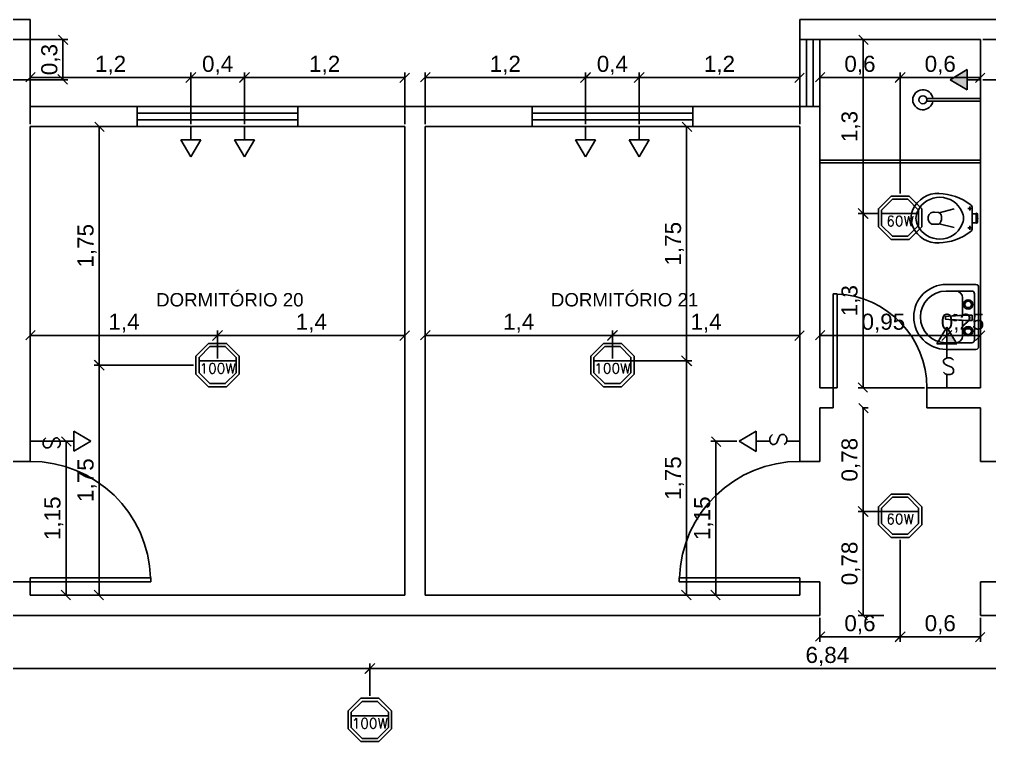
# Model space of a CAD drawing. Header units: millimetres. Extents: x 562 to 1062, y -27 to 300.
# Drawn here: x 656.48 to 663.73, y 248.48 to 253.88 of the extents above; entities that cross this region are included whole.
import ezdxf
from ezdxf.enums import TextEntityAlignment as Align

# ---------------------------------------------------------------- set-up
doc = ezdxf.new("R2010")
doc.units = ezdxf.units.MM
doc.header["$LTSCALE"] = 0.04
doc.linetypes.add('ACAD_ISO03W100', pattern=[30, 12, -18])
for name, color, linetype in [('01', 1, 'Continuous'), ('02', 2, 'Continuous'), ('03', 3, 'Continuous'), ('05', 5, 'Continuous'), ('2', 2, 'Continuous'), ('BAN', 11, 'Continuous'), ('LUMINAR', 2, 'Continuous'), ('TRACEJADO', 7, 'ACAD_ISO03W100')]:
    doc.layers.add(name, color=color, linetype=linetype)
doc.styles.add('SIMPLEX', font='SIMPLEX.SHX')
doc.styles.get("Standard").update_dxf_attribs({"font": 'arial.ttf'})
doc.dimstyles.new('ISO-25', dxfattribs={"dimscale": 0.03, "dimtxt": 4, "dimasz": 2.5, "dimexe": 1.25, "dimexo": 0.625, "dimtad": 1, "dimtxsty": 'Standard', "dimblk": 'OBLIQUE', "dimcen": 2.5, "dimadec": 3, "dimazin": 0, "dimtfac": 1, "dimtmove": 0, "dimatfit": 3, "dimldrblk": 'OBLIQUE', "dimfxl": 1, "dimarcsym": 0})

# ---------------------------------------------------------------- blocks, each defined once
blk = doc.blocks.new('_Oblique')
at = {"layer": 'TRACEJADO', "color": 0, "lineweight": -2}
blk.add_line((-0.5, -0.5), (0.5, 0.5), dxfattribs=at)
blk = doc.blocks.new('*D95')
at = {"layer": 'BAN', "color": 0, "lineweight": -2}
for p, q in [((656.5582, 253.0945), (656.5582, 253.4798)), ((657.7582, 253.0945), (657.7582, 253.4798)), ((656.5582, 253.4423), (657.7582, 253.4423))]:
    blk.add_line(p, q, dxfattribs=at)
at = {"layer": 'Defpoints', "color": 0}
for p in [(657.7582, 253.4423), (656.5582, 253.0757), (657.7582, 253.0757)]:
    blk.add_point(p, dxfattribs=at)
at = {"layer": 'BAN', "color": 0, "lineweight": -2, "xscale": 0.075, "yscale": 0.075, "zscale": 0.075, "rotation": 180}
blk.add_blockref('_Oblique', (656.5582, 253.4423), dxfattribs=at)
at = {"layer": 'BAN', "color": 0, "lineweight": -2, "xscale": 0.075, "yscale": 0.075, "zscale": 0.075}
blk.add_blockref('_Oblique', (657.7582, 253.4423), dxfattribs=at)
at = {"layer": 'BAN', "color": 0, "insert": (657.1582, 253.5331), "char_height": 0.12, "attachment_point": 5}
blk.add_mtext('1,2', dxfattribs=at)
blk = doc.blocks.new('*D97')
at = {"layer": 'BAN', "color": 0}
for p, q in [((658.1582, 253.0945), (658.1582, 253.4798)), ((659.3582, 253.0945), (659.3582, 253.4798)), ((658.1582, 253.4423), (659.3582, 253.4423))]:
    blk.add_line(p, q, dxfattribs=at)
at = {"layer": 'Defpoints', "color": 0}
for p in [(659.3582, 253.4423), (658.1582, 253.0757), (659.3582, 253.0757)]:
    blk.add_point(p, dxfattribs=at)
at = {"layer": 'BAN', "color": 0, "xscale": 0.075, "yscale": 0.075, "zscale": 0.075, "rotation": 180}
blk.add_blockref('_Oblique', (658.1582, 253.4423), dxfattribs=at)
at = {"layer": 'BAN', "color": 0, "xscale": 0.075, "yscale": 0.075, "zscale": 0.075}
blk.add_blockref('_Oblique', (659.3582, 253.4423), dxfattribs=at)
at = {"layer": 'BAN', "color": 0, "insert": (658.7582, 253.5331), "char_height": 0.12, "attachment_point": 5}
blk.add_mtext('1,2', dxfattribs=at)
blk = doc.blocks.new('*D96')
at = {"layer": 'BAN', "color": 0}
for p, q in [((657.7582, 253.0945), (657.7582, 253.4798)), ((658.1582, 253.0945), (658.1582, 253.4798)), ((657.7582, 253.4423), (658.1582, 253.4423))]:
    blk.add_line(p, q, dxfattribs=at)
at = {"layer": 'Defpoints', "color": 0}
for p in [(658.1582, 253.4423), (657.7582, 253.0757), (658.1582, 253.0757)]:
    blk.add_point(p, dxfattribs=at)
at = {"layer": 'BAN', "color": 0, "xscale": 0.075, "yscale": 0.075, "zscale": 0.075, "rotation": 180}
blk.add_blockref('_Oblique', (657.7582, 253.4423), dxfattribs=at)
at = {"layer": 'BAN', "color": 0, "xscale": 0.075, "yscale": 0.075, "zscale": 0.075}
blk.add_blockref('_Oblique', (658.1582, 253.4423), dxfattribs=at)
at = {"layer": 'BAN', "color": 0, "insert": (657.9582, 253.5331), "char_height": 0.12, "attachment_point": 5}
blk.add_mtext('0,4', dxfattribs=at)
blk = doc.blocks.new('*D98')
at = {"layer": 'BAN', "color": 0, "lineweight": -2}
for p, q in [((659.5082, 253.0945), (659.5082, 253.4798)), ((660.7082, 253.0945), (660.7082, 253.4798)), ((659.5082, 253.4423), (660.7082, 253.4423))]:
    blk.add_line(p, q, dxfattribs=at)
at = {"layer": 'Defpoints', "color": 0}
for p in [(660.7082, 253.4423), (659.5082, 253.0757), (660.7082, 253.0757)]:
    blk.add_point(p, dxfattribs=at)
at = {"layer": 'BAN', "color": 0, "lineweight": -2, "xscale": 0.075, "yscale": 0.075, "zscale": 0.075, "rotation": 180}
blk.add_blockref('_Oblique', (659.5082, 253.4423), dxfattribs=at)
at = {"layer": 'BAN', "color": 0, "lineweight": -2, "xscale": 0.075, "yscale": 0.075, "zscale": 0.075}
blk.add_blockref('_Oblique', (660.7082, 253.4423), dxfattribs=at)
at = {"layer": 'BAN', "color": 0, "insert": (660.1082, 253.5331), "char_height": 0.12, "attachment_point": 5}
blk.add_mtext('1,2', dxfattribs=at)
blk = doc.blocks.new('*D100')
at = {"layer": 'BAN', "color": 0}
for p, q in [((661.1082, 253.0945), (661.1082, 253.4798)), ((662.3082, 253.0945), (662.3082, 253.4798)), ((661.1082, 253.4423), (662.3082, 253.4423))]:
    blk.add_line(p, q, dxfattribs=at)
at = {"layer": 'Defpoints', "color": 0}
for p in [(662.3082, 253.4423), (661.1082, 253.0757), (662.3082, 253.0757)]:
    blk.add_point(p, dxfattribs=at)
at = {"layer": 'BAN', "color": 0, "xscale": 0.075, "yscale": 0.075, "zscale": 0.075, "rotation": 180}
blk.add_blockref('_Oblique', (661.1082, 253.4423), dxfattribs=at)
at = {"layer": 'BAN', "color": 0, "xscale": 0.075, "yscale": 0.075, "zscale": 0.075}
blk.add_blockref('_Oblique', (662.3082, 253.4423), dxfattribs=at)
at = {"layer": 'BAN', "color": 0, "insert": (661.7082, 253.5331), "char_height": 0.12, "attachment_point": 5}
blk.add_mtext('1,2', dxfattribs=at)
blk = doc.blocks.new('*D99')
at = {"layer": 'BAN', "color": 0}
for p, q in [((660.7082, 253.0945), (660.7082, 253.4798)), ((661.1082, 253.0945), (661.1082, 253.4798)), ((660.7082, 253.4423), (661.1082, 253.4423))]:
    blk.add_line(p, q, dxfattribs=at)
at = {"layer": 'Defpoints', "color": 0}
for p in [(661.1082, 253.4423), (660.7082, 253.0757), (661.1082, 253.0757)]:
    blk.add_point(p, dxfattribs=at)
at = {"layer": 'BAN', "color": 0, "xscale": 0.075, "yscale": 0.075, "zscale": 0.075, "rotation": 180}
blk.add_blockref('_Oblique', (660.7082, 253.4423), dxfattribs=at)
at = {"layer": 'BAN', "color": 0, "xscale": 0.075, "yscale": 0.075, "zscale": 0.075}
blk.add_blockref('_Oblique', (661.1082, 253.4423), dxfattribs=at)
at = {"layer": 'BAN', "color": 0, "insert": (660.9082, 253.5331), "char_height": 0.12, "attachment_point": 5}
blk.add_mtext('0,4', dxfattribs=at)
blk = doc.blocks.new('*D111')
at = {"layer": 'BAN', "color": 0}
for p, q in [((657.9582, 251.3445), (657.9582, 251.5541)), ((657.9582, 251.5166), (659.3582, 251.5166)), ((659.3582, 251.5353), (659.3582, 251.5541))]:
    blk.add_line(p, q, dxfattribs=at)
at = {"layer": 'Defpoints', "color": 0}
for p in [(659.3582, 251.5166), (659.3582, 251.5166), (657.9582, 251.3257)]:
    blk.add_point(p, dxfattribs=at)
at = {"layer": 'BAN', "color": 0, "xscale": 0.075, "yscale": 0.075, "zscale": 0.075, "rotation": 180}
blk.add_blockref('_Oblique', (657.9582, 251.5166), dxfattribs=at)
at = {"layer": 'BAN', "color": 0, "xscale": 0.075, "yscale": 0.075, "zscale": 0.075}
blk.add_blockref('_Oblique', (659.3582, 251.5166), dxfattribs=at)
at = {"layer": 'BAN', "color": 0, "insert": (658.6582, 251.6074), "char_height": 0.12, "attachment_point": 5}
blk.add_mtext('1,4', dxfattribs=at)
blk = doc.blocks.new('*D110')
at = {"layer": 'BAN', "color": 0, "lineweight": -2}
for p, q in [((656.5582, 251.3445), (656.5582, 251.5541)), ((656.5582, 251.5166), (657.9582, 251.5166)), ((657.9582, 251.3445), (657.9582, 251.5541))]:
    blk.add_line(p, q, dxfattribs=at)
at = {"layer": 'Defpoints', "color": 0}
for p in [(657.9582, 251.5166), (656.5582, 251.3257), (657.9582, 251.3257)]:
    blk.add_point(p, dxfattribs=at)
at = {"layer": 'BAN', "color": 0, "lineweight": -2, "xscale": 0.075, "yscale": 0.075, "zscale": 0.075, "rotation": 180}
blk.add_blockref('_Oblique', (656.5582, 251.5166), dxfattribs=at)
at = {"layer": 'BAN', "color": 0, "lineweight": -2, "xscale": 0.075, "yscale": 0.075, "zscale": 0.075}
blk.add_blockref('_Oblique', (657.9582, 251.5166), dxfattribs=at)
at = {"layer": 'BAN', "color": 0, "insert": (657.2582, 251.6074), "char_height": 0.12, "attachment_point": 5}
blk.add_mtext('1,4', dxfattribs=at)
blk = doc.blocks.new('*D113')
at = {"layer": 'BAN', "color": 0}
for p, q in [((660.9082, 251.3445), (660.9082, 251.5541)), ((660.9082, 251.5166), (662.3082, 251.5166)), ((662.3082, 251.5353), (662.3082, 251.5541))]:
    blk.add_line(p, q, dxfattribs=at)
at = {"layer": 'Defpoints', "color": 0}
for p in [(662.3082, 251.5166), (662.3082, 251.5166), (660.9082, 251.3257)]:
    blk.add_point(p, dxfattribs=at)
at = {"layer": 'BAN', "color": 0, "xscale": 0.075, "yscale": 0.075, "zscale": 0.075, "rotation": 180}
blk.add_blockref('_Oblique', (660.9082, 251.5166), dxfattribs=at)
at = {"layer": 'BAN', "color": 0, "xscale": 0.075, "yscale": 0.075, "zscale": 0.075}
blk.add_blockref('_Oblique', (662.3082, 251.5166), dxfattribs=at)
at = {"layer": 'BAN', "color": 0, "insert": (661.6082, 251.6074), "char_height": 0.12, "attachment_point": 5}
blk.add_mtext('1,4', dxfattribs=at)
blk = doc.blocks.new('*D112')
at = {"layer": 'BAN', "color": 0, "lineweight": -2}
for p, q in [((659.5082, 251.3445), (659.5082, 251.5541)), ((659.5082, 251.5166), (660.9082, 251.5166)), ((660.9082, 251.3445), (660.9082, 251.5541))]:
    blk.add_line(p, q, dxfattribs=at)
at = {"layer": 'Defpoints', "color": 0}
for p in [(660.9082, 251.5166), (659.5082, 251.3257), (660.9082, 251.3257)]:
    blk.add_point(p, dxfattribs=at)
at = {"layer": 'BAN', "color": 0, "lineweight": -2, "xscale": 0.075, "yscale": 0.075, "zscale": 0.075, "rotation": 180}
blk.add_blockref('_Oblique', (659.5082, 251.5166), dxfattribs=at)
at = {"layer": 'BAN', "color": 0, "lineweight": -2, "xscale": 0.075, "yscale": 0.075, "zscale": 0.075}
blk.add_blockref('_Oblique', (660.9082, 251.5166), dxfattribs=at)
at = {"layer": 'BAN', "color": 0, "insert": (660.2082, 251.6074), "char_height": 0.12, "attachment_point": 5}
blk.add_mtext('1,4', dxfattribs=at)
blk = doc.blocks.new('*D140')
at = {"layer": 'BAN', "color": 0, "lineweight": -2}
for p, q in [((652.2582, 249.407), (652.2582, 248.9909)), ((659.0957, 248.8254), (659.0957, 249.0659)), ((652.2582, 249.0284), (659.0957, 249.0284))]:
    blk.add_line(p, q, dxfattribs=at)
at = {"layer": 'Defpoints', "color": 0}
for p in [(652.2582, 249.4257), (659.0957, 249.0284), (659.0957, 248.8067)]:
    blk.add_point(p, dxfattribs=at)
at = {"layer": 'BAN', "color": 0, "lineweight": -2, "xscale": 0.075, "yscale": 0.075, "zscale": 0.075, "rotation": 180}
blk.add_blockref('_Oblique', (652.2582, 249.0284), dxfattribs=at)
at = {"layer": 'BAN', "color": 0, "lineweight": -2, "xscale": 0.075, "yscale": 0.075, "zscale": 0.075}
blk.add_blockref('_Oblique', (659.0957, 249.0284), dxfattribs=at)
at = {"layer": 'BAN', "color": 0, "insert": (655.677, 249.1192), "char_height": 0.12, "attachment_point": 5}
blk.add_mtext('6,84', dxfattribs=at)
blk = doc.blocks.new('*D141')
at = {"layer": 'BAN', "color": 0}
for p, q in [((659.0957, 248.8254), (659.0957, 249.0659)), ((665.9332, 248.8254), (665.9332, 249.0659)), ((659.0957, 249.0284), (665.9332, 249.0284))]:
    blk.add_line(p, q, dxfattribs=at)
at = {"layer": 'Defpoints', "color": 0}
for p in [(665.9332, 249.0284), (659.0957, 248.8067), (665.9332, 248.8067)]:
    blk.add_point(p, dxfattribs=at)
at = {"layer": 'BAN', "color": 0, "xscale": 0.075, "yscale": 0.075, "zscale": 0.075, "rotation": 180}
blk.add_blockref('_Oblique', (659.0957, 249.0284), dxfattribs=at)
at = {"layer": 'BAN', "color": 0, "xscale": 0.075, "yscale": 0.075, "zscale": 0.075}
blk.add_blockref('_Oblique', (665.9332, 249.0284), dxfattribs=at)
at = {"layer": 'BAN', "color": 0, "insert": (662.5145, 249.1192), "char_height": 0.12, "attachment_point": 5}
blk.add_mtext('6,84', dxfattribs=at)
blk = doc.blocks.new('*D149')
at = {"layer": 'BAN', "color": 0}
for p, q in [((663.6582, 253.707), (663.6582, 253.4048)), ((663.0582, 252.5754), (663.0582, 253.4798)), ((663.0582, 253.4423), (663.6582, 253.4423))]:
    blk.add_line(p, q, dxfattribs=at)
at = {"layer": 'Defpoints', "color": 0}
for p in [(663.6582, 253.7257), (663.6582, 253.4423), (663.0582, 252.5567)]:
    blk.add_point(p, dxfattribs=at)
at = {"layer": 'BAN', "color": 0, "xscale": 0.075, "yscale": 0.075, "zscale": 0.075, "rotation": 180}
blk.add_blockref('_Oblique', (663.0582, 253.4423), dxfattribs=at)
at = {"layer": 'BAN', "color": 0, "xscale": 0.075, "yscale": 0.075, "zscale": 0.075}
blk.add_blockref('_Oblique', (663.6582, 253.4423), dxfattribs=at)
at = {"layer": 'BAN', "color": 0, "insert": (663.3582, 253.5331), "char_height": 0.12, "attachment_point": 5}
blk.add_mtext('0,6', dxfattribs=at)
blk = doc.blocks.new('*D148')
at = {"layer": 'BAN', "color": 0}
for p, q in [((662.4582, 253.707), (662.4582, 253.4048)), ((663.0582, 252.5754), (663.0582, 253.4798)), ((662.4582, 253.4423), (663.0582, 253.4423))]:
    blk.add_line(p, q, dxfattribs=at)
at = {"layer": 'Defpoints', "color": 0}
for p in [(662.4582, 253.7257), (663.0582, 253.4423), (663.0582, 252.5567)]:
    blk.add_point(p, dxfattribs=at)
at = {"layer": 'BAN', "color": 0, "xscale": 0.075, "yscale": 0.075, "zscale": 0.075, "rotation": 180}
blk.add_blockref('_Oblique', (662.4582, 253.4423), dxfattribs=at)
at = {"layer": 'BAN', "color": 0, "xscale": 0.075, "yscale": 0.075, "zscale": 0.075}
blk.add_blockref('_Oblique', (663.0582, 253.4423), dxfattribs=at)
at = {"layer": 'BAN', "color": 0, "insert": (662.7582, 253.5331), "char_height": 0.12, "attachment_point": 5}
blk.add_mtext('0,6', dxfattribs=at)
blk = doc.blocks.new('*D192')
at = {"layer": 'BAN', "color": 0}
for p, q in [((657.7778, 251.295), (657.0356, 251.295)), ((657.0731, 251.295), (657.0731, 249.5757)), ((657.0543, 249.5757), (657.0356, 249.5757))]:
    blk.add_line(p, q, dxfattribs=at)
at = {"layer": 'Defpoints', "color": 0}
for p in [(657.7966, 251.295), (657.0731, 249.5757), (657.0731, 249.5757)]:
    blk.add_point(p, dxfattribs=at)
at = {"layer": 'BAN', "color": 0, "xscale": 0.075, "yscale": 0.075, "zscale": 0.075}
for p, rotation in [((657.0731, 251.295), 90), ((657.0731, 249.5757), 270)]:
    blk.add_blockref('_Oblique', p, dxfattribs=dict(at, rotation=rotation))
at = {"layer": 'BAN', "color": 0, "insert": (656.9822, 250.4354), "char_height": 0.12, "attachment_point": 5, "rotation": 90}
blk.add_mtext('1,75', dxfattribs=at)
blk = doc.blocks.new('*D191')
at = {"layer": 'BAN', "color": 0, "lineweight": -2}
for p, q in [((657.3395, 253.0757), (657.0356, 253.0757)), ((657.0731, 253.0757), (657.0731, 251.295)), ((657.7778, 251.295), (657.0356, 251.295))]:
    blk.add_line(p, q, dxfattribs=at)
at = {"layer": 'Defpoints', "color": 0}
for p in [(657.3582, 253.0757), (657.0731, 251.295), (657.7966, 251.295)]:
    blk.add_point(p, dxfattribs=at)
at = {"layer": 'BAN', "color": 0, "lineweight": -2, "xscale": 0.075, "yscale": 0.075, "zscale": 0.075}
for p, rotation in [((657.0731, 253.0757), 90), ((657.0731, 251.295), 270)]:
    blk.add_blockref('_Oblique', p, dxfattribs=dict(at, rotation=rotation))
at = {"layer": 'BAN', "color": 0, "insert": (656.9822, 252.1854), "char_height": 0.12, "attachment_point": 5, "rotation": 90}
blk.add_mtext('1,75', dxfattribs=at)
blk = doc.blocks.new('*D214')
at = {"layer": 'BAN', "color": 0}
for p, q in [((662.4582, 251.4978), (662.4582, 251.5541)), ((662.4582, 251.5166), (663.4079, 251.5166)), ((663.4079, 251.5584), (663.4079, 251.4791))]:
    blk.add_line(p, q, dxfattribs=at)
at = {"layer": 'Defpoints', "color": 0}
for p in [(663.4079, 251.5771), (663.4079, 251.5166), (662.4582, 251.4791)]:
    blk.add_point(p, dxfattribs=at)
at = {"layer": 'BAN', "color": 0, "xscale": 0.075, "yscale": 0.075, "zscale": 0.075, "rotation": 180}
blk.add_blockref('_Oblique', (662.4582, 251.5166), dxfattribs=at)
at = {"layer": 'BAN', "color": 0, "xscale": 0.075, "yscale": 0.075, "zscale": 0.075}
blk.add_blockref('_Oblique', (663.4079, 251.5166), dxfattribs=at)
at = {"layer": 'BAN', "color": 0, "insert": (662.9331, 251.6074), "char_height": 0.12, "attachment_point": 5}
blk.add_mtext('0,95', dxfattribs=at)
blk = doc.blocks.new('*D215')
at = {"layer": 'BAN', "color": 0}
for p, q in [((663.4079, 251.5584), (663.4079, 251.4791)), ((663.4079, 251.5166), (663.6582, 251.5166)), ((663.6582, 251.5584), (663.6582, 251.4791))]:
    blk.add_line(p, q, dxfattribs=at)
at = {"layer": 'Defpoints', "color": 0}
for p in [(663.4079, 251.5771), (663.6582, 251.5771), (663.6582, 251.5166)]:
    blk.add_point(p, dxfattribs=at)
at = {"layer": 'BAN', "color": 0, "xscale": 0.075, "yscale": 0.075, "zscale": 0.075, "rotation": 180}
blk.add_blockref('_Oblique', (663.4079, 251.5166), dxfattribs=at)
at = {"layer": 'BAN', "color": 0, "xscale": 0.075, "yscale": 0.075, "zscale": 0.075}
blk.add_blockref('_Oblique', (663.6582, 251.5166), dxfattribs=at)
at = {"layer": 'BAN', "color": 0, "insert": (663.5252, 251.6074), "char_height": 0.12, "attachment_point": 5}
blk.add_mtext('0,25', dxfattribs=at)
blk = doc.blocks.new('*D218')
at = {"layer": 'BAN', "color": 0, "lineweight": -2}
for p, q in [((656.427, 253.7257), (656.8398, 253.7257)), ((656.8023, 253.7257), (656.8023, 253.4257)), ((656.427, 253.4257), (656.8398, 253.4257))]:
    blk.add_line(p, q, dxfattribs=at)
at = {"layer": 'Defpoints', "color": 0}
for p in [(656.4082, 253.7257), (656.4082, 253.4257), (656.8023, 253.4257)]:
    blk.add_point(p, dxfattribs=at)
at = {"layer": 'BAN', "color": 0, "lineweight": -2, "xscale": 0.075, "yscale": 0.075, "zscale": 0.075}
for p, rotation in [((656.8023, 253.7257), 90), ((656.8023, 253.4257), 270)]:
    blk.add_blockref('_Oblique', p, dxfattribs=dict(at, rotation=rotation))
at = {"layer": 'BAN', "color": 0, "insert": (656.7115, 253.5757), "char_height": 0.12, "attachment_point": 5, "rotation": 90}
blk.add_mtext('0,3', dxfattribs=at)
blk = doc.blocks.new('*D219')
at = {"layer": 'BAN', "color": 0, "lineweight": -2}
for p, q in [((656.577, 250.7257), (656.8635, 250.7257)), ((656.826, 250.7257), (656.826, 249.5757)), ((656.577, 249.5757), (656.8635, 249.5757))]:
    blk.add_line(p, q, dxfattribs=at)
at = {"layer": 'Defpoints', "color": 0}
for p in [(656.5582, 250.7257), (656.5582, 249.5757), (656.826, 249.5757)]:
    blk.add_point(p, dxfattribs=at)
at = {"layer": 'BAN', "color": 0, "lineweight": -2, "xscale": 0.075, "yscale": 0.075, "zscale": 0.075}
for p, rotation in [((656.826, 250.7257), 90), ((656.826, 249.5757), 270)]:
    blk.add_blockref('_Oblique', p, dxfattribs=dict(at, rotation=rotation))
at = {"layer": 'BAN', "color": 0, "insert": (656.7351, 250.1507), "char_height": 0.12, "attachment_point": 5, "rotation": 90}
blk.add_mtext('1,15', dxfattribs=at)
blk = doc.blocks.new('*D222')
at = {"layer": 'BAN', "color": 0, "lineweight": -2}
for p, q in [((661.8381, 250.7254), (661.6436, 250.7254)), ((661.6811, 249.5757), (661.6811, 250.7254)), ((662.2895, 249.5757), (661.6436, 249.5757))]:
    blk.add_line(p, q, dxfattribs=at)
at = {"layer": 'Defpoints', "color": 0}
for p in [(661.6811, 250.7254), (661.8568, 250.7254), (662.3082, 249.5757)]:
    blk.add_point(p, dxfattribs=at)
at = {"layer": 'BAN', "color": 0, "lineweight": -2, "xscale": 0.075, "yscale": 0.075, "zscale": 0.075}
for p, rotation in [((661.6811, 250.7254), 90), ((661.6811, 249.5757), 270)]:
    blk.add_blockref('_Oblique', p, dxfattribs=dict(at, rotation=rotation))
at = {"layer": 'BAN', "color": 0, "insert": (661.5902, 250.1506), "char_height": 0.12, "attachment_point": 5, "rotation": 90}
blk.add_mtext('1,15', dxfattribs=at)
blk = doc.blocks.new('*D223')
at = {"layer": 'BAN', "color": 0, "lineweight": -2}
for p, q in [((660.927, 251.3257), (661.5007, 251.3257)), ((661.4632, 249.5757), (661.4632, 251.3257)), ((662.2895, 249.5757), (661.4257, 249.5757))]:
    blk.add_line(p, q, dxfattribs=at)
at = {"layer": 'Defpoints', "color": 0}
for p in [(660.9082, 251.3257), (661.4632, 251.3257), (662.3082, 249.5757)]:
    blk.add_point(p, dxfattribs=at)
at = {"layer": 'BAN', "color": 0, "lineweight": -2, "xscale": 0.075, "yscale": 0.075, "zscale": 0.075}
for p, rotation in [((661.4632, 251.3257), 90), ((661.4632, 249.5757), 270)]:
    blk.add_blockref('_Oblique', p, dxfattribs=dict(at, rotation=rotation))
at = {"layer": 'BAN', "color": 0, "insert": (661.3723, 250.4507), "char_height": 0.12, "attachment_point": 5, "rotation": 90}
blk.add_mtext('1,75', dxfattribs=at)
blk = doc.blocks.new('*D224')
at = {"layer": 'BAN', "color": 0}
for p, q in [((661.4895, 253.0757), (661.4257, 253.0757)), ((661.4632, 251.3257), (661.4632, 253.0757)), ((660.927, 251.3257), (661.5007, 251.3257))]:
    blk.add_line(p, q, dxfattribs=at)
at = {"layer": 'Defpoints', "color": 0}
for p in [(661.4632, 253.0757), (661.5082, 253.0757), (660.9082, 251.3257)]:
    blk.add_point(p, dxfattribs=at)
at = {"layer": 'BAN', "color": 0, "xscale": 0.075, "yscale": 0.075, "zscale": 0.075}
for p, rotation in [((661.4632, 253.0757), 90), ((661.4632, 251.3257), 270)]:
    blk.add_blockref('_Oblique', p, dxfattribs=dict(at, rotation=rotation))
at = {"layer": 'BAN', "color": 0, "insert": (661.3723, 252.2007), "char_height": 0.12, "attachment_point": 5, "rotation": 90}
blk.add_mtext('1,75', dxfattribs=at)
blk = doc.blocks.new('*D226')
at = {"layer": 'BAN', "color": 0, "lineweight": -2}
for p, q in [((663.677, 253.7257), (664.0628, 253.7257)), ((664.0253, 253.7257), (664.0253, 253.4257)), ((663.677, 253.4257), (664.0628, 253.4257))]:
    blk.add_line(p, q, dxfattribs=at)
at = {"layer": 'Defpoints', "color": 0}
for p in [(663.6582, 253.7257), (663.6582, 253.4257), (664.0253, 253.4257)]:
    blk.add_point(p, dxfattribs=at)
at = {"layer": 'BAN', "color": 0, "lineweight": -2, "xscale": 0.075, "yscale": 0.075, "zscale": 0.075}
for p, rotation in [((664.0253, 253.7257), 90), ((664.0253, 253.4257), 270)]:
    blk.add_blockref('_Oblique', p, dxfattribs=dict(at, rotation=rotation))
at = {"layer": 'BAN', "color": 0, "insert": (663.9344, 253.5757), "char_height": 0.12, "attachment_point": 5, "rotation": 90}
blk.add_mtext('0,3', dxfattribs=at)
blk = doc.blocks.new('*D231')
at = {"layer": 'BAN', "color": 0, "lineweight": -2}
for p, q in [((663.0582, 249.9896), (663.0582, 249.2281)), ((662.4582, 249.407), (662.4582, 249.2281)), ((662.4582, 249.2656), (663.0582, 249.2656))]:
    blk.add_line(p, q, dxfattribs=at)
at = {"layer": 'Defpoints', "color": 0}
for p in [(663.0582, 250.0083), (662.4582, 249.4257), (663.0582, 249.2656)]:
    blk.add_point(p, dxfattribs=at)
at = {"layer": 'BAN', "color": 0, "lineweight": -2, "xscale": 0.075, "yscale": 0.075, "zscale": 0.075, "rotation": 180}
blk.add_blockref('_Oblique', (662.4582, 249.2656), dxfattribs=at)
at = {"layer": 'BAN', "color": 0, "lineweight": -2, "xscale": 0.075, "yscale": 0.075, "zscale": 0.075}
blk.add_blockref('_Oblique', (663.0582, 249.2656), dxfattribs=at)
at = {"layer": 'BAN', "color": 0, "insert": (662.7582, 249.3564), "char_height": 0.12, "attachment_point": 5}
blk.add_mtext('0,6', dxfattribs=at)
blk = doc.blocks.new('*D232')
at = {"layer": 'BAN', "color": 0}
for p, q in [((663.0582, 249.9896), (663.0582, 249.2281)), ((663.6582, 249.407), (663.6582, 249.2281)), ((663.0582, 249.2656), (663.6582, 249.2656))]:
    blk.add_line(p, q, dxfattribs=at)
at = {"layer": 'Defpoints', "color": 0}
for p in [(663.0582, 250.0083), (663.6582, 249.4257), (663.6582, 249.2656)]:
    blk.add_point(p, dxfattribs=at)
at = {"layer": 'BAN', "color": 0, "xscale": 0.075, "yscale": 0.075, "zscale": 0.075, "rotation": 180}
blk.add_blockref('_Oblique', (663.0582, 249.2656), dxfattribs=at)
at = {"layer": 'BAN', "color": 0, "xscale": 0.075, "yscale": 0.075, "zscale": 0.075}
blk.add_blockref('_Oblique', (663.6582, 249.2656), dxfattribs=at)
at = {"layer": 'BAN', "color": 0, "insert": (663.3582, 249.3564), "char_height": 0.12, "attachment_point": 5}
blk.add_mtext('0,6', dxfattribs=at)
blk = doc.blocks.new('*D257')
at = {"layer": 'BAN', "color": 0}
for p, q in [((662.7631, 253.7257), (662.7444, 253.7257)), ((662.7819, 252.4257), (662.7819, 253.7257)), ((662.9009, 252.4257), (662.7444, 252.4257))]:
    blk.add_line(p, q, dxfattribs=at)
at = {"layer": 'Defpoints', "color": 0}
for p in [(662.7819, 253.7257), (662.7819, 253.7257), (662.9197, 252.4257)]:
    blk.add_point(p, dxfattribs=at)
at = {"layer": 'BAN', "color": 0, "xscale": 0.075, "yscale": 0.075, "zscale": 0.075}
for p, rotation in [((662.7819, 253.7257), 90), ((662.7819, 252.4257), 270)]:
    blk.add_blockref('_Oblique', p, dxfattribs=dict(at, rotation=rotation))
at = {"layer": 'BAN', "color": 0, "insert": (662.691, 253.0757), "char_height": 0.12, "attachment_point": 5, "rotation": 90}
blk.add_mtext('1,3', dxfattribs=at)
blk = doc.blocks.new('*D256')
at = {"layer": 'BAN', "color": 0, "lineweight": -2}
for p, q in [((662.9009, 252.4257), (662.7444, 252.4257)), ((662.7819, 251.1257), (662.7819, 252.4257)), ((663.2395, 251.1257), (662.7444, 251.1257))]:
    blk.add_line(p, q, dxfattribs=at)
at = {"layer": 'Defpoints', "color": 0}
for p in [(662.7819, 252.4257), (662.9197, 252.4257), (663.2582, 251.1257)]:
    blk.add_point(p, dxfattribs=at)
at = {"layer": 'BAN', "color": 0, "lineweight": -2, "xscale": 0.075, "yscale": 0.075, "zscale": 0.075}
for p, rotation in [((662.7819, 252.4257), 90), ((662.7819, 251.1257), 270)]:
    blk.add_blockref('_Oblique', p, dxfattribs=dict(at, rotation=rotation))
at = {"layer": 'BAN', "color": 0, "insert": (662.691, 251.7757), "char_height": 0.12, "attachment_point": 5, "rotation": 90}
blk.add_mtext('1,3', dxfattribs=at)
blk = doc.blocks.new('*D254')
at = {"layer": 'BAN', "color": 0, "lineweight": -2}
for p, q in [((662.775, 250.9757), (662.8194, 250.9757)), ((662.7819, 250.9757), (662.7819, 250.2007)), ((663.0395, 250.2007), (662.7444, 250.2007))]:
    blk.add_line(p, q, dxfattribs=at)
at = {"layer": 'Defpoints', "color": 0}
for p in [(662.7562, 250.9757), (662.7819, 250.2007), (663.0582, 250.2007)]:
    blk.add_point(p, dxfattribs=at)
at = {"layer": 'BAN', "color": 0, "lineweight": -2, "xscale": 0.075, "yscale": 0.075, "zscale": 0.075}
for p, rotation in [((662.7819, 250.9757), 90), ((662.7819, 250.2007), 270)]:
    blk.add_blockref('_Oblique', p, dxfattribs=dict(at, rotation=rotation))
at = {"layer": 'BAN', "color": 0, "insert": (662.691, 250.5882), "char_height": 0.12, "attachment_point": 5, "rotation": 90}
blk.add_mtext('0,78', dxfattribs=at)
blk = doc.blocks.new('*D255')
at = {"layer": 'BAN', "color": 0}
for p, q in [((663.0395, 250.2007), (662.7444, 250.2007)), ((662.7819, 250.2007), (662.7819, 249.4257)), ((662.9375, 249.4257), (662.7444, 249.4257))]:
    blk.add_line(p, q, dxfattribs=at)
at = {"layer": 'Defpoints', "color": 0}
for p in [(663.0582, 250.2007), (662.7819, 249.4257), (662.9562, 249.4257)]:
    blk.add_point(p, dxfattribs=at)
at = {"layer": 'BAN', "color": 0, "xscale": 0.075, "yscale": 0.075, "zscale": 0.075}
for p, rotation in [((662.7819, 250.2007), 90), ((662.7819, 249.4257), 270)]:
    blk.add_blockref('_Oblique', p, dxfattribs=dict(at, rotation=rotation))
at = {"layer": 'BAN', "color": 0, "insert": (662.691, 249.8132), "char_height": 0.12, "attachment_point": 5, "rotation": 90}
blk.add_mtext('0,78', dxfattribs=at)

msp = doc.modelspace()

# ---------------------------------------------------------------- hatches: boundary and pattern name
at = {"layer": '03'}
msp.add_hatch(color=256, dxfattribs=at).paths.add_polyline_path([(663.5582, 253.5007), (663.4332, 253.4257), (663.5582, 253.3507)])
h = msp.add_hatch(color=256, dxfattribs=at)
h.paths.add_polyline_path([(663.4079, 251.5771), (663.4079, 251.4615), (663.4752, 251.4615, 0.010312), (663.4773, 251.4615)])
h.paths.add_polyline_path([(663.4773, 251.4615), (663.4079, 251.4615), (663.4079, 251.4521), (663.4829, 251.4521)])

# ---------------------------------------------------------------- linework, layer by layer
at = {"layer": '01'}
for p, q in [((663.6582, 253.2857), (663.2565, 253.2857)), ((663.6582, 253.2657), (663.2565, 253.2657)), ((662.4582, 252.8257), (663.6582, 252.8257)), ((662.4582, 252.8057), (663.6582, 252.8057)), ((663.3509, 252.4325), (663.4626, 252.4618)), ((663.5951, 252.4639), (663.5644, 252.4639)), ((663.5797, 252.4792), (663.5797, 252.4485)), ((663.3477, 252.4344), (663.3145, 252.4369)), ((663.5967, 252.4231), (663.5967, 252.3913)), ((663.5967, 252.3595), (663.5967, 252.3913)), ((663.6254, 252.4231), (663.6254, 252.3913)), ((663.6254, 252.3595), (663.6254, 252.3913)), ((663.3477, 252.3481), (663.3145, 252.3457)), ((663.3505, 252.3502), (663.4626, 252.3208)), ((663.5951, 252.3188), (663.5644, 252.3188)), ((663.5797, 252.3034), (663.5797, 252.3341)), ((663.6252, 251.8965), (663.4027, 251.8965)), ((663.6452, 251.4315), (663.6452, 251.8765)), ((663.4027, 251.847), (663.4752, 251.847)), ((663.4752, 251.847), (663.594, 251.847)), ((663.5252, 251.6656), (663.5252, 251.797)), ((663.614, 251.4815), (663.614, 251.827)), ((663.3968, 251.6475), (663.3968, 251.6557)), ((663.3968, 251.6475), (663.3968, 251.6394)), ((663.5968, 251.6475), (663.5968, 251.6655)), ((663.5968, 251.6475), (663.5968, 251.6296)), ((663.5252, 251.5115), (663.5252, 251.6295)), ((663.594, 251.4615), (663.4027, 251.4615)), ((663.6252, 251.4115), (663.4027, 251.4115))]:
    msp.add_line(p, q, dxfattribs=at)
msp.add_lwpolyline([(663.6256, 252.4246, -0.868852), (663.6367, 252.4231), (663.6367, 252.3913), (663.6367, 252.3595, -0.868852), (663.6256, 252.358), (663.5969, 252.358), (663.5969, 252.3175, -0.237631), (663.5824, 252.2887, -0.148029), (663.3498, 252.2065, -0.31016), (663.1546, 252.3262, -0.21646), (663.1546, 252.4565, -0.30817), (663.3498, 252.5761, -0.152934), (663.5824, 252.4939, -0.237634), (663.5969, 252.4651), (663.5969, 252.4246), (663.6256, 252.4246)], format="xyb", dxfattribs=at)
for centre, radius in [((663.2282, 253.2757), 0.03), ((663.5797, 252.4639), 0.00512), ((663.5797, 252.3188), 0.00512), ((663.5668, 251.7475), 0.035), ((663.5668, 251.7475), 0.025), ((663.5668, 251.7475), 0.024), ((663.5668, 251.5475), 0.035), ((663.5668, 251.5475), 0.025), ((663.5668, 251.5475), 0.024)]:
    msp.add_circle(centre, radius, dxfattribs=at)
for centre, radius, start, end in [((663.2282, 253.2757), 0.075, 7.66226, 352.33774), ((663.3543, 252.3642), 0.1833, 24.88174, 153.93377), ((663.2913, 252.3913), 0.1148, 152.27758, 207.72242), ((663.3097, 252.3961), 0.0411, 83.38385, 186.61615), ((663.3099, 252.3867), 0.0412, 173.55086, 276.44914), ((663.33, 252.3999), 0.0388, 347.22588, 62.84653), ((663.3218, 252.3864), 0.0462, 304.01379, 6.04102), ((663.4143, 252.3913), 0.1175, 334.82339, 25.17661), ((663.3543, 252.4186), 0.1833, 206.09832, 335.08617), ((663.4027, 251.654), 0.2425, 90, 270), ((663.6252, 251.8765), 0.02, 0, 90), ((663.4027, 251.654), 0.193, 90, 270), ((663.4752, 251.797), 0.05, 0, 90), ((663.594, 251.827), 0.02, 0, 90), ((663.3988, 251.6557), 0.002, 94.83899, 180), ((663.639, 248.8182), 2.8497, 90.88971, 94.83899), ((663.4698, 251.6489), 0.0225, 41.22337, 145.61809), ((663.5948, 251.6655), 0.002, 0, 90.88971), ((663.3988, 251.6394), 0.002, 180, 265.16101), ((663.639, 254.4769), 2.8497, 265.16101, 269.11029), ((663.4698, 251.6489), 0.0225, 224.22519, 308.92653), ((663.5948, 251.6296), 0.002, 269.11029, 0), ((663.4752, 251.5115), 0.05, 270, 0), ((663.594, 251.4815), 0.02, 270, 0), ((663.6252, 251.4315), 0.02, 270, 0)]:
    msp.add_arc(centre, radius, start, end, dxfattribs=at)
for p in [(663.3411, 252.5763), (663.1404, 252.3913), (663.1404, 252.3913), (663.6367, 252.3913), (663.3411, 252.2063)]:
    msp.add_point(p, dxfattribs=at)
at = {"layer": '02'}
for p, q in [((662.3582, 253.7257), (662.3582, 253.2257)), ((662.4082, 253.7257), (662.4082, 253.2257)), ((657.3582, 253.1757), (658.5582, 253.1757)), ((660.3082, 253.2257), (661.5082, 253.2257)), ((660.3082, 253.1757), (661.5082, 253.1757)), ((657.3582, 253.1257), (658.5582, 253.1257)), ((660.3082, 253.1257), (661.5082, 253.1257)), ((660.3082, 253.0757), (661.5082, 253.0757)), ((662.5882, 251.1257), (662.5582, 251.1257)), ((656.5582, 249.7057), (656.5582, 249.6757)), ((656.5582, 249.7057), (656.5582, 249.6757)), ((662.3082, 249.7057), (662.3082, 249.6757))]:
    msp.add_line(p, q, dxfattribs=at)
at = {"layer": '03'}
for p, q in [((663.4332, 253.4257), (663.5582, 253.5007)), ((663.5582, 253.5007), (663.5582, 253.3507)), ((663.5582, 253.3507), (663.4332, 253.4257)), ((663.6582, 253.4257), (663.5582, 253.4257)), ((657.7582, 253.0757), (657.7582, 252.9757)), ((658.1582, 253.0757), (658.1582, 252.9757)), ((660.7082, 253.0757), (660.7082, 252.9757)), ((661.1082, 253.0757), (661.1082, 252.9757)), ((657.6832, 252.9757), (657.7582, 252.8507)), ((657.8332, 252.9757), (657.6832, 252.9757)), ((657.7582, 252.8507), (657.8332, 252.9757)), ((658.0832, 252.9757), (658.1582, 252.8507)), ((658.2332, 252.9757), (658.0832, 252.9757)), ((658.1582, 252.8507), (658.2332, 252.9757)), ((660.7082, 252.8507), (660.6332, 252.9757)), ((660.6332, 252.9757), (660.7832, 252.9757)), ((660.7832, 252.9757), (660.7082, 252.8507)), ((661.1082, 252.8507), (661.0332, 252.9757)), ((661.0332, 252.9757), (661.1832, 252.9757)), ((661.1832, 252.9757), (661.1082, 252.8507)), ((663.3329, 251.4521), (663.4079, 251.5771)), ((663.4079, 251.5771), (663.4079, 251.4521)), ((663.4079, 251.5771), (663.4829, 251.4521)), ((663.4829, 251.4521), (663.3329, 251.4521)), ((663.4079, 251.3521), (663.4079, 251.4521)), ((663.4082, 251.1257), (663.4082, 251.2257)), ((656.8847, 250.801), (657.0097, 250.726)), ((656.8847, 250.651), (656.8847, 250.801)), ((661.8568, 250.7254), (661.9818, 250.8004)), ((661.9818, 250.8004), (661.9818, 250.6504)), ((656.5582, 250.7257), (656.6582, 250.7257)), ((656.7847, 250.726), (656.8847, 250.726)), ((657.0097, 250.726), (656.8847, 250.651)), ((661.9818, 250.6504), (661.8568, 250.7254)), ((662.0818, 250.7254), (661.9818, 250.7254)), ((662.3082, 250.7257), (662.2082, 250.7257))]:
    msp.add_line(p, q, dxfattribs=at)
for points in [[(662.9913, 252.5567), (662.8966, 252.462), (662.8966, 252.328), (662.9913, 252.2333), (663.1252, 252.2333), (663.2199, 252.328), (663.2199, 252.462), (663.1252, 252.5567)], [(657.8913, 251.4567), (657.7966, 251.362), (657.7966, 251.228), (657.8913, 251.1333), (658.0252, 251.1333), (658.1199, 251.228), (658.1199, 251.362), (658.0252, 251.4567)], [(660.8413, 251.4567), (660.7466, 251.362), (660.7466, 251.228), (660.8413, 251.1333), (660.9752, 251.1333), (661.0699, 251.228), (661.0699, 251.362), (660.9752, 251.4567)], [(662.9913, 250.3317), (662.8966, 250.237), (662.8966, 250.103), (662.9913, 250.0083), (663.1252, 250.0083), (663.2199, 250.103), (663.2199, 250.237), (663.1252, 250.3317)], [(659.0288, 248.8067), (658.9341, 248.712), (658.9341, 248.578), (659.0288, 248.4833), (659.1627, 248.4833), (659.2574, 248.578), (659.2574, 248.712), (659.1627, 248.8067)]]:
    msp.add_lwpolyline(points, close=True, dxfattribs=at)
at = {"layer": '05'}
for p, q in [((655.0582, 253.8757), (656.5582, 253.8757)), ((656.5582, 253.8757), (656.5582, 253.2257)), ((662.3082, 253.8757), (663.8082, 253.8757)), ((662.3082, 253.2257), (662.3082, 253.8757)), ((662.3082, 253.7257), (662.4582, 253.7257)), ((662.4582, 253.7257), (662.4582, 251.1257)), ((662.4582, 253.7257), (663.6582, 253.7257)), ((663.6582, 253.7257), (663.6582, 251.1257)), ((656.5582, 253.2257), (657.3582, 253.2257)), ((657.3582, 253.0757), (657.3582, 253.2257)), ((658.5582, 253.2257), (659.5082, 253.2257)), ((658.5582, 253.0757), (658.5582, 253.2257)), ((659.3582, 253.2257), (660.3082, 253.2257)), ((660.3082, 253.0757), (660.3082, 253.2257)), ((661.5082, 253.2257), (662.3082, 253.2257)), ((661.5082, 253.0757), (661.5082, 253.2257)), ((662.4582, 253.2257), (662.3082, 253.2257)), ((656.5582, 253.0757), (656.5582, 250.5757)), ((656.5582, 253.0757), (657.3582, 253.0757)), ((658.5582, 253.0757), (659.3582, 253.0757)), ((659.3582, 253.0757), (659.3582, 249.5757)), ((659.3582, 253.0757), (659.3582, 249.5757)), ((659.5082, 253.0757), (659.5082, 249.5757)), ((659.5082, 253.0757), (659.5082, 249.5757)), ((659.5082, 253.0757), (660.3082, 253.0757)), ((661.5082, 253.0757), (662.3082, 253.0757)), ((662.3082, 253.0757), (662.3082, 250.5757)), ((662.4582, 251.1257), (662.5582, 251.1257)), ((662.5582, 250.9757), (662.5582, 251.1257)), ((663.2582, 250.9757), (663.2582, 251.1257)), ((663.2582, 251.1257), (663.6582, 251.1257)), ((662.4582, 250.9757), (662.4582, 250.5757)), ((662.4582, 250.9757), (662.5582, 250.9757)), ((663.2582, 250.9757), (663.6582, 250.9757)), ((663.6582, 250.9757), (663.6582, 250.5757)), ((656.5582, 250.5757), (656.4082, 250.5757)), ((662.3082, 250.5757), (662.4582, 250.5757)), ((663.8082, 250.5757), (663.6582, 250.5757)), ((656.4082, 249.6757), (656.5582, 249.6757)), ((656.5582, 249.6757), (656.5582, 249.5757)), ((662.3082, 249.6757), (662.3082, 249.5757)), ((662.3082, 249.6757), (662.4582, 249.6757)), ((662.4582, 249.6757), (662.4582, 249.4257)), ((663.6582, 249.6757), (663.8082, 249.6757)), ((663.6582, 249.6757), (663.6582, 249.4257)), ((656.5582, 249.5757), (659.3582, 249.5757)), ((659.5082, 249.5757), (662.3082, 249.5757)), ((656.4082, 249.4257), (656.5582, 249.4257)), ((656.5082, 249.4257), (659.5082, 249.4257)), ((659.5082, 249.4257), (662.4582, 249.4257)), ((663.6582, 249.4257), (663.8082, 249.4257))]:
    msp.add_line(p, q, dxfattribs=at)
at = {"layer": '2'}
for p, q in [((657.3582, 253.2257), (658.5582, 253.2257)), ((657.3582, 253.0757), (658.5582, 253.0757)), ((662.5582, 251.1257), (662.5582, 251.8257)), ((662.5582, 251.8257), (662.5882, 251.8257)), ((662.5882, 251.8257), (662.5882, 251.1257)), ((657.4582, 249.7057), (656.5582, 249.7057)), ((657.4582, 249.6757), (657.4582, 249.7057)), ((661.4082, 249.7057), (662.3082, 249.7057)), ((661.4082, 249.6757), (661.4082, 249.7057)), ((656.5582, 249.6757), (657.4582, 249.6757)), ((662.3082, 249.6757), (661.4082, 249.6757))]:
    msp.add_line(p, q, dxfattribs=at)
for centre, radius, start, end in [((662.5582, 251.1257), 0.7, 0, 87.54371), ((656.5582, 249.6757), 0.9, 1.91021, 90), ((662.3082, 249.6757), 0.9, 90, 178.08979)]:
    msp.add_arc(centre, radius, start, end, dxfattribs=at)
at = {"layer": 'LUMINAR', "color": 1}
for p, q in [((662.9197, 252.4257), (663.1968, 252.4257)), ((657.8197, 251.3257), (658.0968, 251.3257)), ((660.7697, 251.3257), (661.0468, 251.3257)), ((662.9197, 250.2007), (663.1968, 250.2007)), ((658.9572, 248.6757), (659.2343, 248.6757))]:
    msp.add_line(p, q, dxfattribs=at)
for points in [[(663.0008, 252.5336), (662.9197, 252.4524), (662.9197, 252.3376), (663.0008, 252.2564), (663.1157, 252.2564), (663.1968, 252.3376), (663.1968, 252.4524), (663.1157, 252.5336)], [(657.9008, 251.4336), (657.8197, 251.3524), (657.8197, 251.2376), (657.9008, 251.1564), (658.0157, 251.1564), (658.0968, 251.2376), (658.0968, 251.3524), (658.0157, 251.4336)], [(660.8508, 251.4336), (660.7697, 251.3524), (660.7697, 251.2376), (660.8508, 251.1564), (660.9657, 251.1564), (661.0468, 251.2376), (661.0468, 251.3524), (660.9657, 251.4336)], [(663.0008, 250.3086), (662.9197, 250.2274), (662.9197, 250.1126), (663.0008, 250.0314), (663.1157, 250.0314), (663.1968, 250.1126), (663.1968, 250.2274), (663.1157, 250.3086)], [(659.0383, 248.7836), (658.9572, 248.7024), (658.9572, 248.5876), (659.0383, 248.5064), (659.1532, 248.5064), (659.2343, 248.5876), (659.2343, 248.7024), (659.1532, 248.7836)]]:
    msp.add_lwpolyline(points, close=True, dxfattribs=at)

# ---------------------------------------------------------------- texts
at = {"layer": '01'}
for s, p in [('DORMITÓRIO 20', (657.4984, 251.7325)), ('DORMITÓRIO 21', (660.4484, 251.7325))]:
    msp.add_text(s, height=0.1, dxfattribs=at).set_placement(p)
at = {"layer": '03', "style": 'SIMPLEX'}
msp.add_attdef('S', (663.3671, 251.2232), 'S', height=0.125, dxfattribs=at)
for p, rotation in [((656.6557, 250.7669), 270), ((662.2108, 250.6846), 90)]:
    msp.add_attdef('S', p, 'S', height=0.125, rotation=rotation, dxfattribs=at)
at = {"layer": 'LUMINAR', "style": 'SIMPLEX'}
for tag, p in [('60W', (663.0578, 252.3322)), ('100W', (657.9578, 251.2322)), ('100W', (660.9078, 251.2322)), ('60W', (663.0578, 250.1072)), ('100W', (659.0953, 248.5822))]:
    msp.add_attdef(tag, text='100W', height=0.075, dxfattribs=at).set_placement(p, align=Align.CENTER)

# ---------------------------------------------------------------- dimensions: what is measured, and where the dimension line sits
at = {"layer": 'BAN'}
for base, p1, p2, picture, middle in [((656.8023, 253.4257), (656.4082, 253.7257), (656.4082, 253.4257), '*D218', (656.7115, 253.5757)), ((664.0253, 253.4257), (663.6582, 253.7257), (663.6582, 253.4257), '*D226', (663.9344, 253.5757)), ((662.7819, 252.4257), (663.2582, 251.1257), (662.9197, 252.4257), '*D256', (662.691, 251.7757)), ((661.4632, 251.3257), (662.3082, 249.5757), (660.9082, 251.3257), '*D223', (661.3723, 250.4507)), ((662.7818510803, 250.2007224954), (662.7562042058, 250.9757224954), (663.0582490579, 250.2007224954), '*D254', (662.6909864828, 250.5882224954)), ((656.826, 249.5757), (656.5582, 250.7257), (656.5582, 249.5757), '*D219', (656.7351, 250.1507)), ((661.6811, 250.7254), (662.3082, 249.5757), (661.8568, 250.7254), '*D222', (661.5902, 250.1506))]:
    dim = msp.add_linear_dim(base=base, p1=p1, p2=p2, angle=90, dimstyle='ISO-25', dxfattribs=at)
    dim.commit()
    dim.dimension.update_dxf_attribs({"geometry": picture, "text_midpoint": middle})
for base, p1, p2, picture, middle in [((662.7819, 253.7257), (662.9197, 252.4257), (662.7819, 253.7257), '*D257', (662.691, 253.0757)), ((661.4632, 253.0757), (660.9082, 251.3257), (661.5082, 253.0757), '*D224', (661.3723, 252.2007)), ((662.7818510803, 249.4257224954), (663.0582490579, 250.2007224954), (662.9562042058, 249.4257224954), '*D255', (662.6909864828, 249.8132224954))]:
    dim = msp.add_linear_dim(base=base, p1=p1, p2=p2, angle=90, dimstyle='ISO-25', override={"dimtmove": 1}, dxfattribs=at)
    dim.commit()
    dim.dimension.update_dxf_attribs({"geometry": picture, "text_midpoint": middle})
for base, p1, p2, picture, middle in [((663.0582, 253.4423), (662.4582, 253.7257), (663.0582, 252.5567), '*D148', (662.7582, 253.5331)), ((663.6582, 253.4423), (663.0582, 252.5567), (663.6582, 253.7257), '*D149', (663.3582, 253.5331)), ((658.1582, 253.4423), (657.7582, 253.0757), (658.1582, 253.0757), '*D96', (657.9582, 253.5331)), ((659.3582, 253.4423), (658.1582, 253.0757), (659.3582, 253.0757), '*D97', (658.7582, 253.5331)), ((661.1082, 253.4423), (660.7082, 253.0757), (661.1082, 253.0757), '*D99', (660.9082, 253.5331)), ((662.3082, 253.4423), (661.1082, 253.0757), (662.3082, 253.0757), '*D100', (661.7082, 253.5331)), ((659.3582, 251.5166), (657.9582, 251.3257), (659.3582, 251.5166), '*D111', (658.6582, 251.6074)), ((662.3082, 251.5166), (660.9082, 251.3257), (662.3082, 251.5166), '*D113', (661.6082, 251.6074)), ((663.4079, 251.5166), (662.4582, 251.4791), (663.4079, 251.5771), '*D214', (662.9331, 251.6074)), ((663.6582, 249.2656), (663.0582, 250.0083), (663.6582, 249.4257), '*D232', (663.3582, 249.3564)), ((665.9332, 249.0284), (659.0957, 248.8067), (665.9332, 248.8067), '*D141', (662.5145, 249.1192))]:
    dim = msp.add_linear_dim(base=base, p1=p1, p2=p2, dimstyle='ISO-25', override={"dimtmove": 1}, dxfattribs=at)
    dim.commit()
    dim.dimension.update_dxf_attribs({"geometry": picture, "text_midpoint": middle})
for base, p1, p2, picture, middle in [((657.7582, 253.4423), (656.5582, 253.0757), (657.7582, 253.0757), '*D95', (657.1582, 253.5331)), ((660.7082, 253.4423), (659.5082, 253.0757), (660.7082, 253.0757), '*D98', (660.1082, 253.5331)), ((657.9582, 251.5166), (656.5582, 251.3257), (657.9582, 251.3257), '*D110', (657.2582, 251.6074)), ((660.9082, 251.5166), (659.5082, 251.3257), (660.9082, 251.3257), '*D112', (660.2082, 251.6074)), ((663.0582, 249.2656), (662.4582, 249.4257), (663.0582, 250.0083), '*D231', (662.7582, 249.3564)), ((659.0957, 249.0284), (652.2582, 249.4257), (659.0957, 248.8067), '*D140', (655.677, 249.1192))]:
    dim = msp.add_linear_dim(base=base, p1=p1, p2=p2, dimstyle='ISO-25', dxfattribs=at)
    dim.commit()
    dim.dimension.update_dxf_attribs({"geometry": picture, "text_midpoint": middle})
dim = msp.add_linear_dim(base=(657.0731, 251.295), p1=(657.3582, 253.0757), p2=(657.7966, 251.295), angle=90, text='1,75', dimstyle='ISO-25', dxfattribs=at)
dim.commit()
dim.dimension.update_dxf_attribs({"geometry": '*D191', "text_midpoint": (656.9822, 252.1854)})
dim = msp.add_linear_dim(base=(663.6582, 251.5166), p1=(663.4079, 251.5771), p2=(663.6582, 251.5771), dimstyle='ISO-25', override={"dimtmove": 1}, dxfattribs=at)
dim.commit()
dim.dimension.update_dxf_attribs({"geometry": '*D215', "text_midpoint": (663.5252, 251.5166), "dimtype": 160})
dim = msp.add_linear_dim(base=(657.0731, 249.5757), p1=(657.7966, 251.295), p2=(657.0731, 249.5757), angle=90, text='1,75', dimstyle='ISO-25', override={"dimtmove": 1}, dxfattribs=at)
dim.commit()
dim.dimension.update_dxf_attribs({"geometry": '*D192', "text_midpoint": (656.9822, 250.4354)})

doc.saveas('drawing.dxf')
